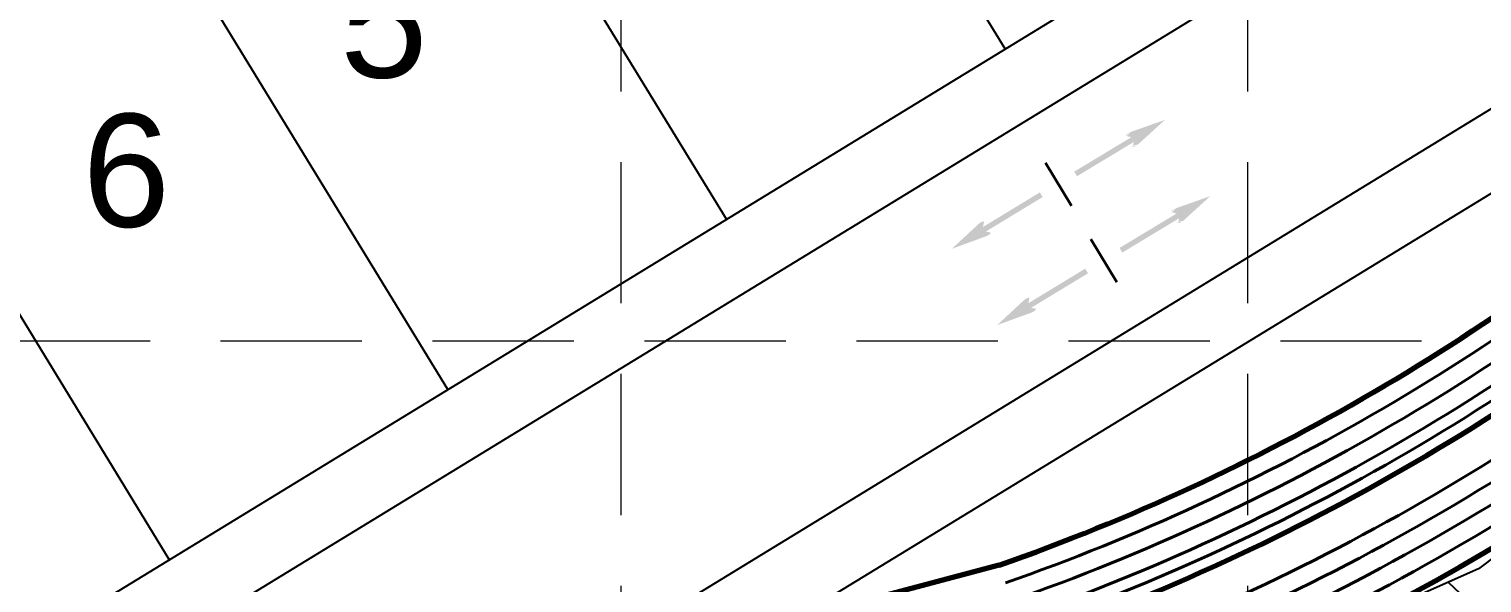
# Model space of a CAD drawing. Header units: inches. Extents: x -5337 to 1057, y 15227 to 19227.
# Drawn here: x -2832.6 to -2601.3, y 16489.9 to 16578.2 of the extents above; entities that cross this region are included whole.
import ezdxf
from ezdxf.enums import TextEntityAlignment as Align

# ---------------------------------------------------------------- set-up
doc = ezdxf.new("R2010")
doc.units = ezdxf.units.IN
doc.header["$LTSCALE"] = 150
doc.header["$MEASUREMENT"] = 0
doc.linetypes.add('HIDDEN', pattern=[0.375, 0.25, -0.125])
for name, color, linetype in [('1 LOT NUMBER', 7, 'Continuous'), ('COMT-MIN', 84, 'Continuous'), ('CONT-MJR', 84, 'Continuous'), ('grid', 7, 'HIDDEN'), ('LOTLINE', 7, 'Continuous'), ('PAVING', 7, 'Continuous'), ('ROW', 7, 'Continuous')]:
    doc.layers.add(name, color=color, linetype=linetype)
doc.styles.get("Standard").update_dxf_attribs({"font": 'ARIAL.TTF', "height": 25})

msp = doc.modelspace()

# ---------------------------------------------------------------- hatches: boundary and pattern name
at = {"layer": 'PAVING', "linetype": 'Continuous', "lineweight": 30}
h = msp.add_hatch(color=256, dxfattribs=at)
edge = h.paths.add_edge_path()
edge.add_line((-2656.91, 16559.48), (-2656.71, 16560.18))
edge.add_line((-2656.71, 16560.18), (-2665.77, 16554.72))
edge.add_line((-2665.77, 16554.72), (-2666.21, 16555.45))
edge.add_line((-2666.21, 16555.45), (-2657.15, 16560.92))
edge.add_line((-2657.15, 16560.92), (-2657.94, 16561.16))
edge.add_line((-2657.94, 16561.16), (-2657.94, 16561.16))
edge.add_ellipse((-2657.49, 16561.47), major_axis=(-0.48, -0.289), ratio=0.285714, start_angle=-125.8315, end_angle=14.4967, ccw=False)
edge.add_line((-2657.28, 16561.75), (-2657.28, 16561.75))
edge.add_line((-2657.28, 16561.75), (-2651.76, 16563.7))
edge.add_line((-2651.76, 16563.7), (-2656.09, 16559.76))
edge.add_line((-2656.09, 16559.76), (-2656.09, 16559.77))
edge.add_ellipse((-2656.43, 16559.71), major_axis=(-0.48, -0.289), ratio=0.285714, start_angle=-17.1827, end_angle=124.7269, ccw=False)
edge.add_line((-2656.91, 16559.48), (-2656.91, 16559.48))
edge.add_line((-2656.91, 16559.48), (-2656.91, 16559.48))
edge.add_line((-2656.91, 16559.48), (-2656.91, 16559.48))
h = msp.add_hatch(color=256, dxfattribs=at)
edge = h.paths.add_edge_path()
edge.add_line((-2679.57, 16545.76), (-2680.29, 16545.91))
edge.add_line((-2680.29, 16545.91), (-2671.24, 16551.4))
edge.add_line((-2671.24, 16551.4), (-2671.69, 16552.14))
edge.add_line((-2671.69, 16552.14), (-2680.74, 16546.64))
edge.add_line((-2680.74, 16546.64), (-2680.58, 16547.45))
edge.add_line((-2680.58, 16547.45), (-2680.58, 16547.45))
edge.add_ellipse((-2681.07, 16547.2), major_axis=(0.479, 0.291), ratio=0.285714, start_angle=345.5033, end_angle=485.8315)
edge.add_line((-2681.41, 16547.14), (-2681.41, 16547.14))
edge.add_line((-2681.41, 16547.14), (-2685.7, 16543.16))
edge.add_line((-2685.7, 16543.16), (-2680.2, 16545.17))
edge.add_line((-2680.2, 16545.17), (-2680.21, 16545.17))
edge.add_ellipse((-2680, 16545.44), major_axis=(0.479, 0.291), ratio=0.285714, start_angle=235.2731, end_angle=377.1827)
edge.add_line((-2679.57, 16545.76), (-2679.57, 16545.76))
edge.add_line((-2679.57, 16545.76), (-2679.57, 16545.76))
edge.add_line((-2679.57, 16545.76), (-2679.57, 16545.76))
h = msp.add_hatch(color=256, dxfattribs=at)
edge = h.paths.add_edge_path()
edge.add_line((-2649.69, 16547.32), (-2649.49, 16548.03))
edge.add_line((-2649.49, 16548.03), (-2658.55, 16542.56))
edge.add_line((-2658.55, 16542.56), (-2658.99, 16543.3))
edge.add_line((-2658.99, 16543.3), (-2649.93, 16548.77))
edge.add_line((-2649.93, 16548.77), (-2650.71, 16549))
edge.add_line((-2650.71, 16549), (-2650.72, 16549))
edge.add_ellipse((-2650.27, 16549.32), major_axis=(-0.48, -0.289), ratio=0.285714, start_angle=-125.8315, end_angle=14.4967, ccw=False)
edge.add_line((-2650.06, 16549.6), (-2650.06, 16549.6))
edge.add_line((-2650.06, 16549.6), (-2644.54, 16551.55))
edge.add_line((-2644.54, 16551.55), (-2648.87, 16547.61))
edge.add_line((-2648.87, 16547.61), (-2648.87, 16547.61))
edge.add_ellipse((-2649.21, 16547.56), major_axis=(-0.48, -0.289), ratio=0.285714, start_angle=-17.1827, end_angle=124.7269, ccw=False)
edge.add_line((-2649.69, 16547.32), (-2649.69, 16547.32))
edge.add_line((-2649.69, 16547.32), (-2649.69, 16547.32))
edge.add_line((-2649.69, 16547.32), (-2649.69, 16547.32))
h = msp.add_hatch(color=256, dxfattribs=at)
edge = h.paths.add_edge_path()
edge.add_line((-2672.35, 16533.61), (-2673.07, 16533.76))
edge.add_line((-2673.07, 16533.76), (-2664.02, 16539.25))
edge.add_line((-2664.02, 16539.25), (-2664.47, 16539.99))
edge.add_line((-2664.47, 16539.99), (-2673.51, 16534.49))
edge.add_line((-2673.51, 16534.49), (-2673.36, 16535.3))
edge.add_line((-2673.36, 16535.3), (-2673.36, 16535.3))
edge.add_ellipse((-2673.84, 16535.05), major_axis=(0.479, 0.291), ratio=0.285714, start_angle=345.5033, end_angle=485.8315)
edge.add_line((-2674.19, 16534.99), (-2674.19, 16534.99))
edge.add_line((-2674.19, 16534.99), (-2678.48, 16531.01))
edge.add_line((-2678.48, 16531.01), (-2672.98, 16533.01))
edge.add_line((-2672.98, 16533.01), (-2672.99, 16533.01))
edge.add_ellipse((-2672.78, 16533.29), major_axis=(0.479, 0.291), ratio=0.285714, start_angle=235.2731, end_angle=377.1827)
edge.add_line((-2672.35, 16533.61), (-2672.35, 16533.61))
edge.add_line((-2672.35, 16533.61), (-2672.35, 16533.61))
edge.add_line((-2672.35, 16533.61), (-2672.35, 16533.61))

# ---------------------------------------------------------------- linework, layer by layer
at = {"color": 5}
for p, q in [((-2543.4, 16535.89), (-2601.86, 16492.19)), ((-2601.86, 16492.19), (-2723.64, 16438.01)), ((-2606.65, 16490.06), (-2533.89, 16420.87))]:
    msp.add_line(p, q, dxfattribs=at)
at = {"layer": 'COMT-MIN', "color": 5, "linetype": 'Continuous', "lineweight": 40, "extrusion": (0, 0, -1)}
for radius in [347, 350, 353, 355, 363, 366, 369, 372]:
    msp.add_arc((2792.07, 16817.34), radius, 228.7469, 250.6626, dxfattribs=at)
at = {"layer": 'CONT-MJR', "color": 5, "linetype": 'Continuous', "lineweight": 70}
for q in [(-2749.98, 16473.67), (-2678.16, 16492.75)]:
    msp.add_line((-2678.16, 16492.75), q, dxfattribs=at)
msp.add_arc((-2792.07, 16817.34), 344, 289.3374, 311.2531, dxfattribs=at)
at = {"layer": 'CONT-MJR', "color": 5, "linetype": 'Continuous', "lineweight": 70, "extrusion": (0, 0, -1)}
for radius in [357, 375]:
    msp.add_arc((2792.07, 16817.34), radius, 228.7469, 250.6626, dxfattribs=at)
at = {"layer": 'grid', "color": 252, "linetype": 'HIDDEN', "lineweight": 0, "ltscale": 0.6}
for p, q in [((-2738.39, 19121.98), (-2738.39, 15630.29)), ((-2638.64, 19121.98), (-2638.64, 15630.29)), ((-5232.14, 16528.48), (952.36, 16528.48))]:
    msp.add_line(p, q, dxfattribs=at)
at = {"layer": 'LOTLINE'}
for p, q in [((-2677.22, 16575), (-2737.21, 16673.12)), ((-2721.59, 16547.88), (-2781.58, 16645.99)), ((-2765.95, 16520.75), (-2825.94, 16618.87)), ((-2810.32, 16493.63), (-2870.31, 16591.74))]:
    msp.add_line(p, q, dxfattribs=at)
at = {"layer": 'PAVING'}
for p, q in [((-2539.84, 16645.52), (-2952.89, 16392.97)), ((-2520.54, 16613.95), (-2927.89, 16364.89))]:
    msp.add_line(p, q, dxfattribs=at)
at = {"layer": 'PAVING', "linetype": 'Continuous', "lineweight": 30}
for p, q in [((-2670.78, 16556.86), (-2666.67, 16549.99)), ((-2663.56, 16544.71), (-2659.45, 16537.84))]:
    msp.add_line(p, q, dxfattribs=at)
at = {"layer": 'ROW'}
for p, q in [((-2957.06, 16403.9), (-2537.3, 16660.55)), ((-2506.01, 16609.36), (-2931.11, 16349.45))]:
    msp.add_line(p, q, dxfattribs=at)

# ---------------------------------------------------------------- texts
at = {"layer": '1 LOT NUMBER'}
for s, p in [('5', (-2783.15, 16579.44)), ('6', (-2824.16, 16555.66))]:
    msp.add_text(s, height=18, dxfattribs=at).set_placement(p, align=Align.MIDDLE_LEFT)

doc.saveas('drawing.dxf')
